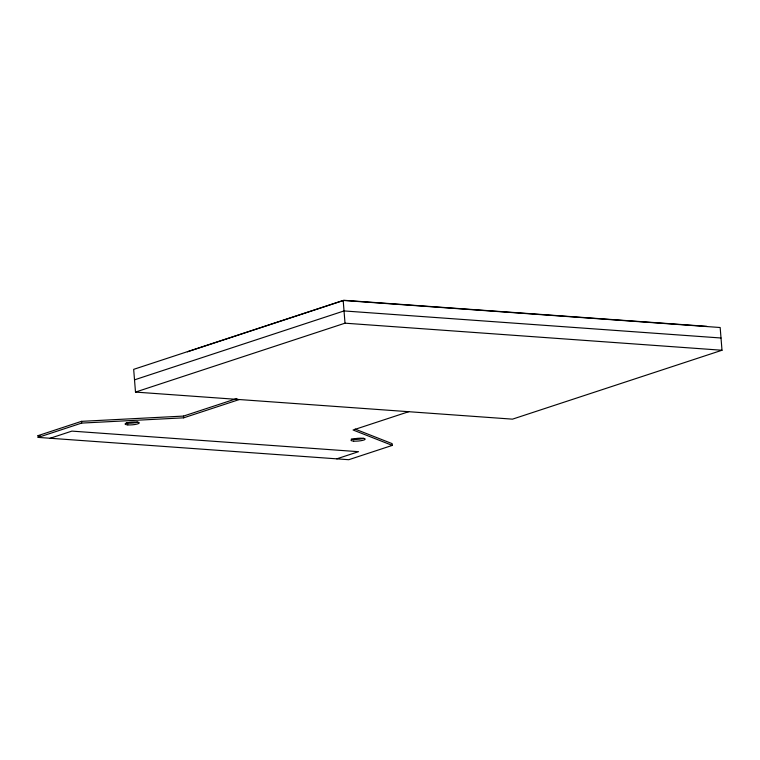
<?xml version="1.0" encoding="UTF-8"?>
<svg xmlns="http://www.w3.org/2000/svg" width="760" height="760" viewBox="0 0 760 760"><rect width="100%" height="100%" fill="white"/><g stroke="black" fill="none" stroke-linecap="round" stroke-linejoin="round"><path stroke-width="1.14" d="M343.188 300.447L133.674 369.351L135.498 392.084L512.487 419.149L722 350.246L720.167 327.512L343.188 300.447L345.012 323.18L135.498 392.084M187.406 351.813L344.052 300.295L706.914 326.344M134.511 379.848L344.033 310.935L721.012 338M355.119 429.105L392.141 443.64L392.274 445.398L348.764 459.705L38.142 437.399L38 435.651L81.51 421.344L183.511 416.081L236.911 398.525M38.142 437.399L81.653 423.092L183.654 417.829L239.276 399.541M50.141 438.263L71.896 431.11L358.52 451.687L336.765 458.84M408.709 411.702L353.087 429.998L392.274 445.398M345.012 323.18L722 350.246M38 435.651L40.185 435.812M183.511 416.081L183.654 417.829M81.51 421.344L81.653 423.092M137.674 422.104A7.154 1.377 -4.6 0 1 126.369 422.978M363.584 438.33A7.154 1.377 -4.6 0 1 351.348 438.957M353.733 441.104A7.154 1.377 -4.6 0 0 365.142 439.308A7.154 1.377 -4.6 0 0 355.366 438.605A7.154 1.377 -4.6 0 0 353.733 441.104M127.823 424.878A7.154 1.377 -4.6 0 0 139.241 423.082A7.154 1.377 -4.6 0 0 129.457 422.38A7.154 1.377 -4.6 0 0 127.823 424.878"/></g></svg>
